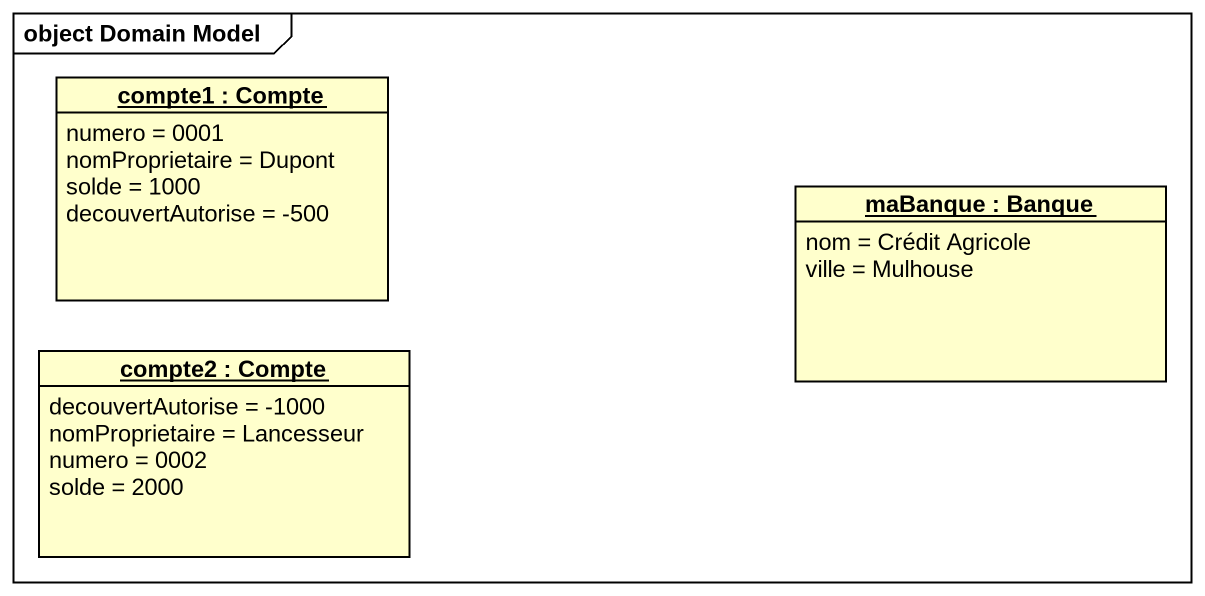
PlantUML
@startuml
mainframe object Domain Model
hide circle
hide empty members
object "compte1 : Compte" as compte1 {
  numero = 0001
  nomProprietaire = Dupont
  solde = 1000
  decouvertAutorise = -500
}
object "maBanque : Banque" as maBanque {
  nom = Crédit Agricole
  ville = Mulhouse
}
object "compte2 : Compte" as compte2 {
  decouvertAutorise = -1000
  nomProprietaire = Lancesseur
  numero = 0002
  solde = 2000
}
@enduml
